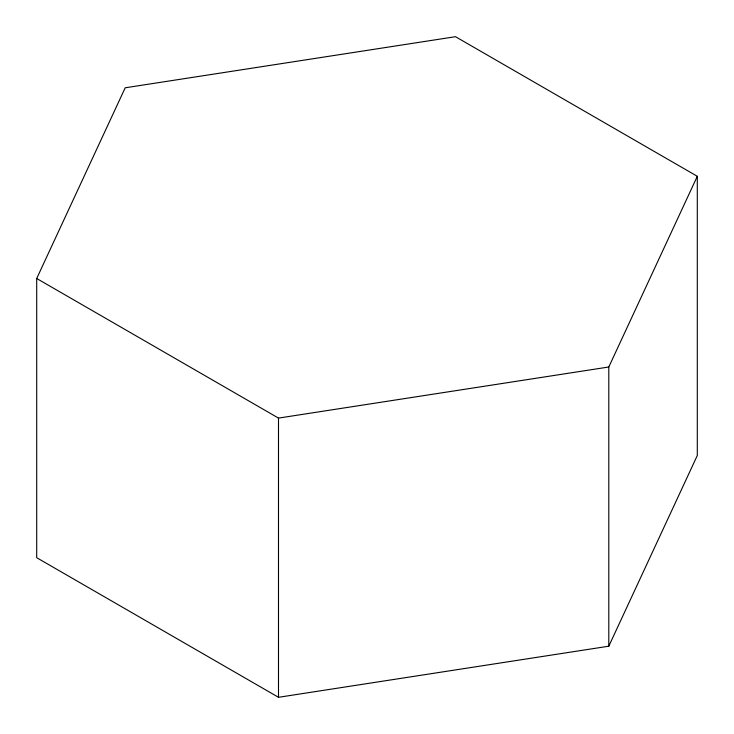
<?xml version="1.0" encoding="UTF-8"?>
<svg xmlns="http://www.w3.org/2000/svg" width="734" height="734" viewBox="0 0 734 734"><rect width="100%" height="100%" fill="white"/><g stroke="black" fill="none" stroke-linecap="round" stroke-linejoin="round"><path stroke-width="1.1" d="M36.7 278.498L125.202 87.796L455.502 36.7L697.3 176.298L697.3 455.502L608.798 646.204L278.498 697.3L36.7 557.702L36.7 278.498L278.498 418.096L608.798 367L697.3 176.298M608.798 367L608.798 646.204M278.498 418.096L278.498 697.3"/></g></svg>
